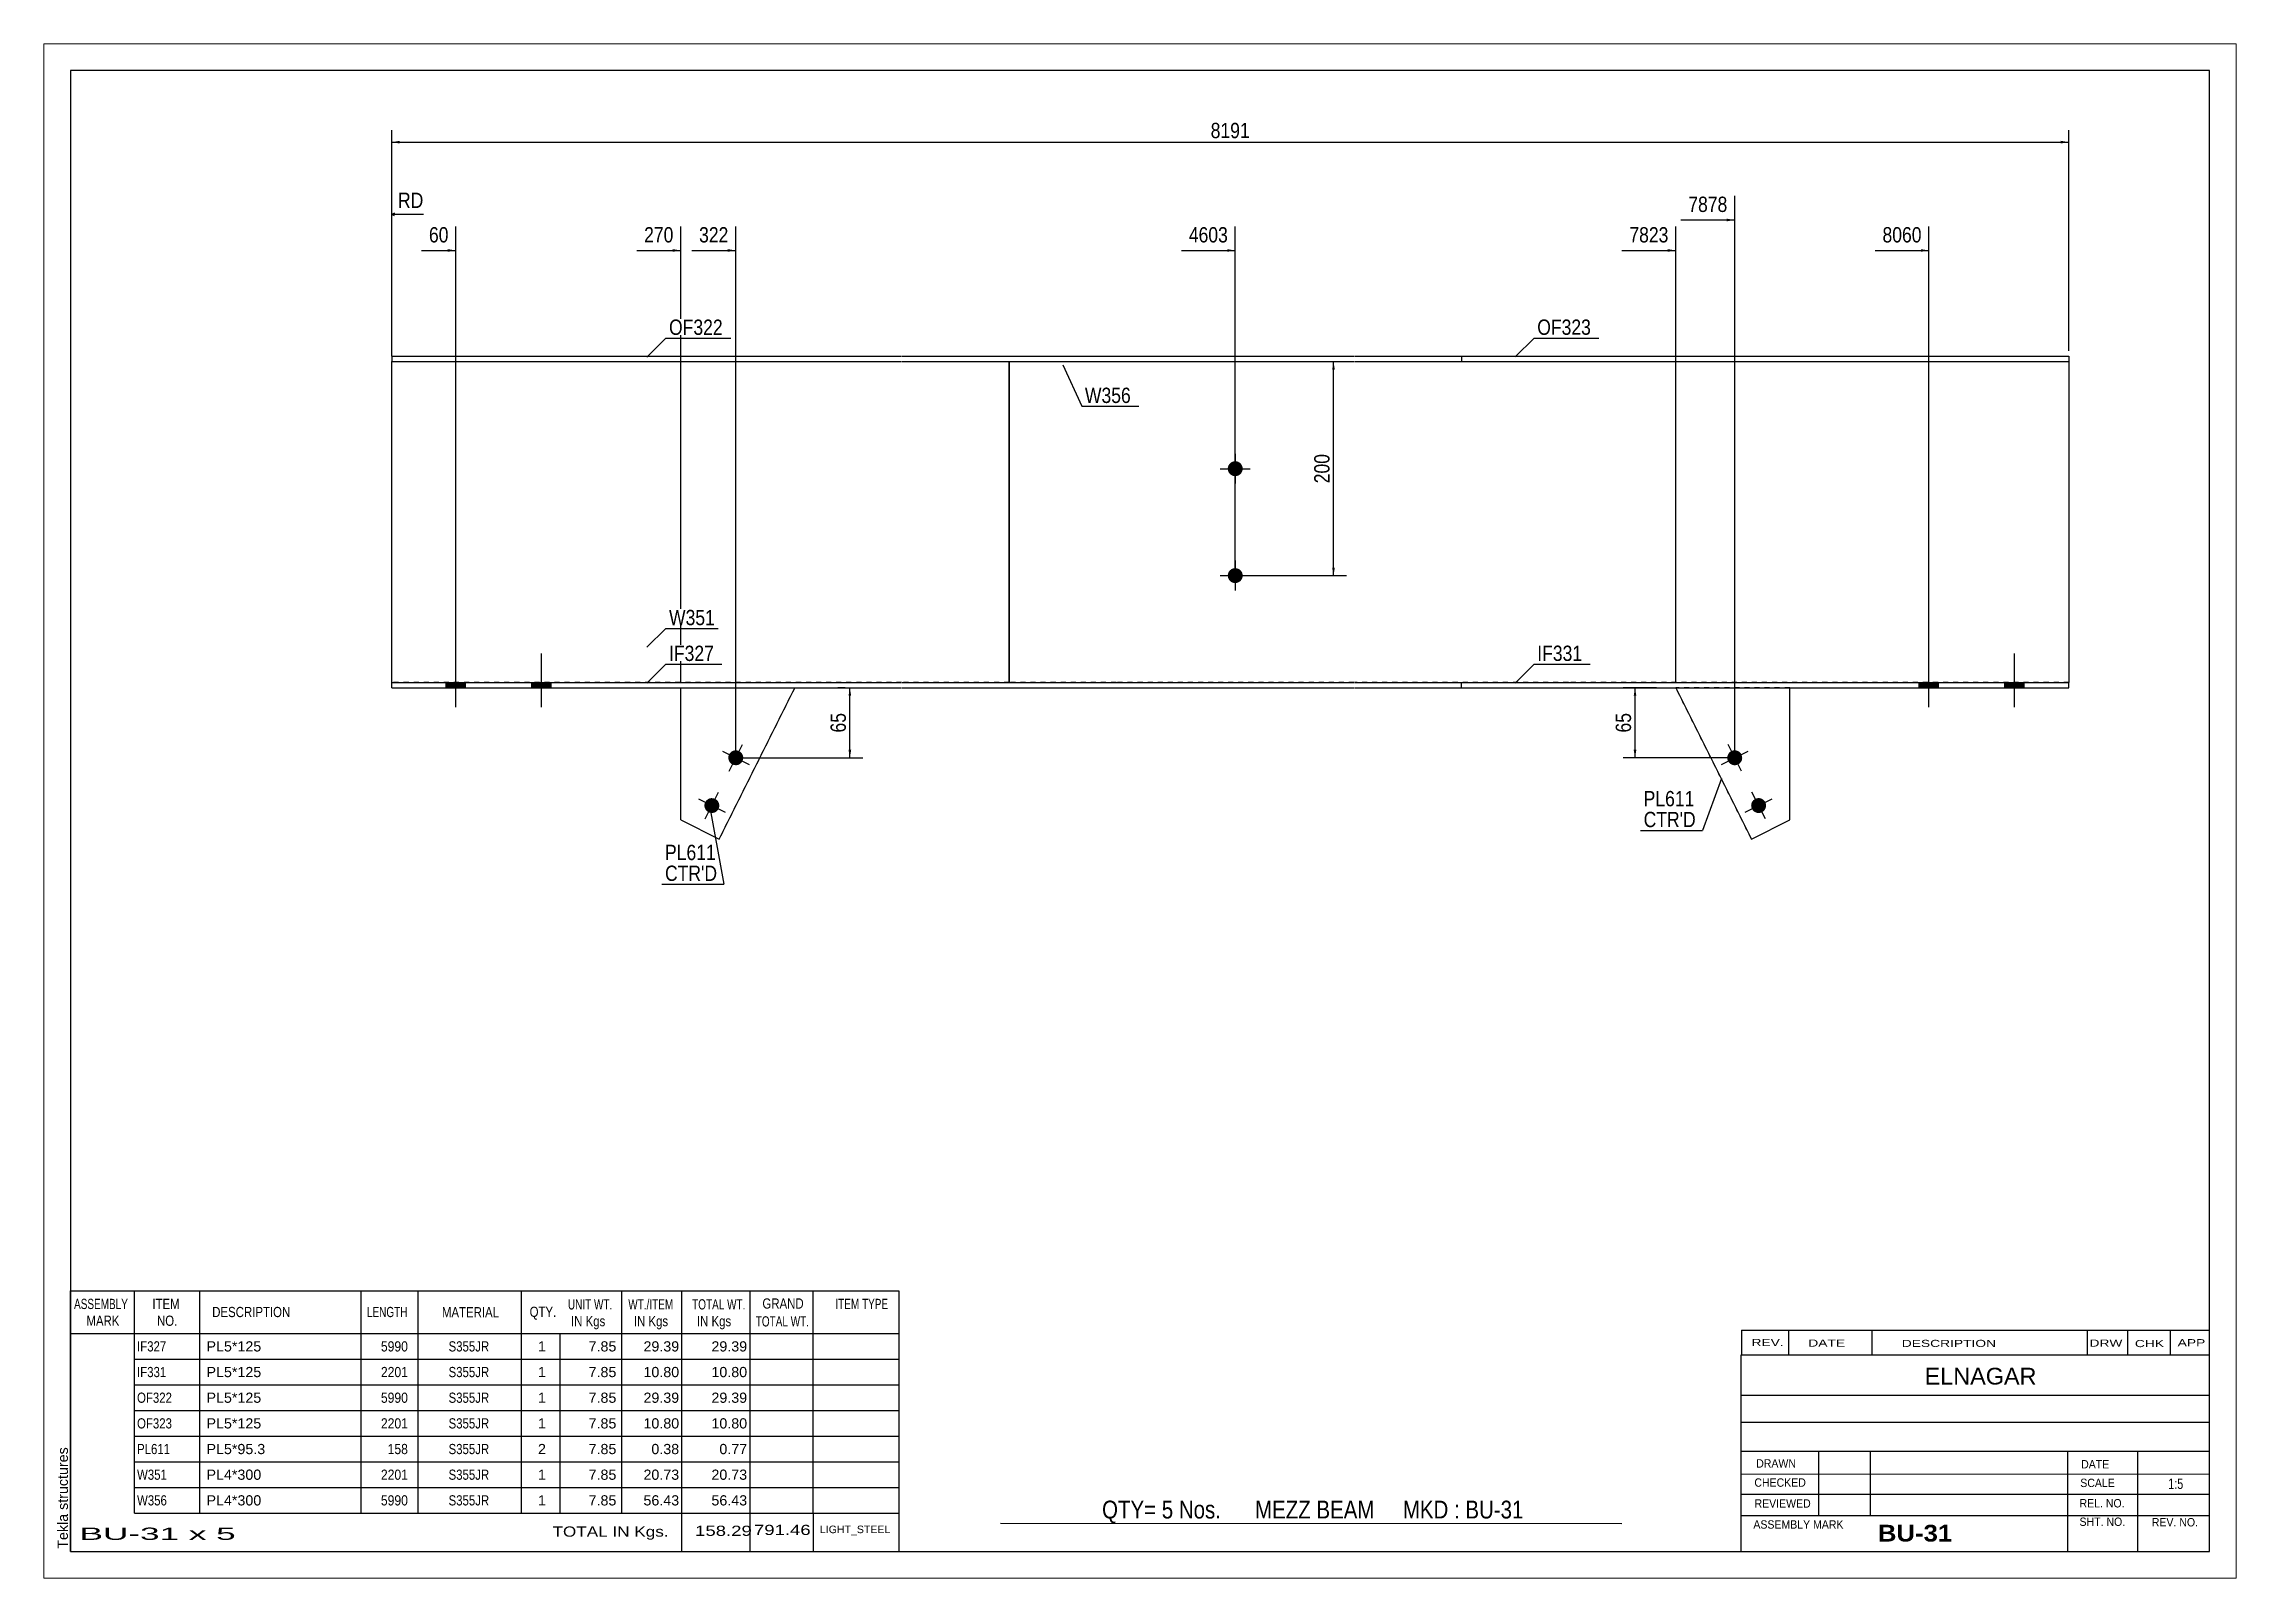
# Paper-space layout 'Layout1' of a CAD drawing. Header units: millimetres. Extents: x 0 to 410, y 0 to 287.
# The model-space entities are those that its viewports show. They can reach past a viewport. Long polylines and large blocks are cut down to what shows.
import ezdxf

# ---------------------------------------------------------------- set-up
doc = ezdxf.new("R2010")
doc.units = ezdxf.units.MM
doc.linetypes.add('DXK_LINE_DOT1', pattern=[1.8814, 0.9407, -0.9407])
doc.layers.add('Viewport layer', color=7, linetype='Continuous', plot=False)
doc.styles.add('Arial', font='ARIAL.TTF', dxfattribs={"height": 0.2})
doc.styles.add('Arial Bold', font='ARIALBD.TTF', dxfattribs={"height": 0.2})
doc.styles.add('Arial Narrow', font='ARIALN.TTF', dxfattribs={"height": 0.2})

# ---------------------------------------------------------------- blocks, each defined once
blk = doc.blocks.new('Unknown-627209997-1211')
at = {"color": 5, "linetype": 'Continuous'}
for p, q in [((339.95, 84.45), (-60.05, 84.45)), ((-60.05, 84.45), (-60.05, -192.55)), ((339.95, -192.55), (339.95, 84.45)), ((-60.05, -192.55), (339.95, -192.55))]:
    blk.add_line(p, q, dxfattribs=at)
at = {"color": 174, "linetype": 'Continuous', "style": 'Arial'}
blk.add_text('Tekla structures', height=1.9102, rotation=90, dxfattribs=at).set_placement((-60.55, -192.05))
blk = doc.blocks.new('Part-627209997-4139 - 1232')
at = {"color": 2, "linetype": 'Continuous'}
for p, q in [((200.06, -31), (200.06, -30)), ((200.06, -30), (220.06, -30)), ((200.06, -31), (220.06, -31)), ((220.16, -30), (313.65, -30)), ((220.16, -31), (313.65, -31)), ((313.65, -31), (313.65, -30))]:
    blk.add_line(p, q, dxfattribs=at)
blk = doc.blocks.new('Part-627209997-4132 - 1232')
at = {"color": 2, "linetype": 'Continuous'}
for p, q in [((0, 31), (0, 30)), ((0, 31), (95.37, 31)), ((0, 30), (95.37, 30)), ((95.47, 31), (135.47, 31)), ((95.47, 30), (135.47, 30)), ((135.57, 31), (179.96, 31)), ((135.57, 30), (179.96, 30)), ((180.06, 31), (200.06, 31)), ((180.06, 30), (200.06, 30)), ((200.06, 31), (200.06, 30))]:
    blk.add_line(p, q, dxfattribs=at)
blk = doc.blocks.new('Part-627209997-4142 - 1232')
at = {"color": 2, "linetype": 'Continuous'}
for p, q in [((54.07, -55.72), (54.07, -31)), ((61.22, -59.3), (75.37, -31)), ((54.07, -55.72), (61.22, -59.3)), ((61.22, -59.3), (61.22, -59.3))]:
    blk.add_line(p, q, dxfattribs=at)
at = {"color": 7, "linetype": 'DXK_LINE_DOT1'}
for p, q in [((54.07, -31), (75.37, -31)), ((54.07, -55.72), (54.07, -31)), ((54.07, -31), (54.07, -31)), ((75.37, -31), (61.22, -59.3)), ((75.37, -31), (75.37, -31)), ((61.22, -59.3), (61.22, -59.3))]:
    blk.add_line(p, q, dxfattribs=at)
blk = doc.blocks.new('Part-627209997-4134 - 1232')
at = {"color": 2, "linetype": 'Continuous'}
for p, q in [((200.06, 31), (200.06, 30)), ((200.06, 31), (220.06, 31)), ((200.06, 30), (220.06, 30)), ((220.16, 31), (313.65, 31)), ((220.16, 30), (313.65, 30)), ((313.65, 31), (313.65, 30))]:
    blk.add_line(p, q, dxfattribs=at)
blk = doc.blocks.new('Part-627209997-4136 - 1232')
at = {"color": 2, "linetype": 'Continuous'}
for p, q in [((115.47, -30), (115.47, 30)), ((313.65, 30), (313.65, -30))]:
    blk.add_line(p, q, dxfattribs=at)
at = {"color": 7, "linetype": 'DXK_LINE_DOT1'}
for p, q in [((115.47, 30), (135.47, 30)), ((135.57, 30), (179.96, 30)), ((180.06, 30), (220.06, 30)), ((220.16, 30), (313.65, 30)), ((135.47, -30), (115.47, -30)), ((179.96, -30), (135.57, -30)), ((220.06, -30), (180.06, -30)), ((313.65, -30), (220.16, -30))]:
    blk.add_line(p, q, dxfattribs=at)
blk = doc.blocks.new('Part-627209997-4137 - 1232')
at = {"color": 2, "linetype": 'Continuous'}
for p, q in [((0, -31), (0, -30)), ((0, -30), (95.37, -30)), ((0, -31), (95.37, -31)), ((95.47, -30), (135.47, -30)), ((95.47, -31), (135.47, -31)), ((135.57, -30), (179.96, -30)), ((135.57, -31), (179.96, -31)), ((180.06, -30), (200.06, -30)), ((180.06, -31), (200.06, -31)), ((200.06, -31), (200.06, -30))]:
    blk.add_line(p, q, dxfattribs=at)
blk = doc.blocks.new('Part-627209997-4141 - 1232')
at = {"color": 2, "linetype": 'Continuous'}
for p, q in [((240.16, -31), (254.3, -59.3)), ((261.46, -55.72), (261.46, -31)), ((254.3, -59.3), (261.46, -55.72))]:
    blk.add_line(p, q, dxfattribs=at)
at = {"color": 7, "linetype": 'DXK_LINE_DOT1'}
for p, q in [((261.46, -31), (240.16, -31)), ((240.16, -31), (240.16, -31)), ((254.3, -59.3), (240.16, -31)), ((261.46, -31), (261.46, -31)), ((261.46, -55.72), (261.46, -31))]:
    blk.add_line(p, q, dxfattribs=at)
blk = doc.blocks.new('Part-627209997-4143 - 1232')
at = {"color": 2, "linetype": 'Continuous'}
for p, q in [((0, -30), (0, 30)), ((115.47, 30), (115.47, -30))]:
    blk.add_line(p, q, dxfattribs=at)
at = {"color": 7, "linetype": 'DXK_LINE_DOT1'}
for p, q in [((0, 30), (95.37, 30)), ((95.47, 30), (115.47, 30)), ((95.37, -30), (0, -30)), ((115.47, -30), (95.47, -30))]:
    blk.add_line(p, q, dxfattribs=at)
blk = doc.blocks.new('Bolt-627209997-4144 - 1232')
at = {"linetype": 'Continuous'}
for points in [[(159.16, 9.98, -1), (156.36, 9.98, -1)], [(159.16, -10.02, -1), (156.36, -10.02, -1)]]:
    blk.add_hatch(color=3, dxfattribs=at).paths.add_polyline_path(points)
at = {"color": 3, "linetype": 'Continuous'}
for p, q in [((157.76, 12.78), (157.76, 7.18)), ((154.96, 9.98), (160.56, 9.98)), ((157.76, -7.22), (157.76, -12.82)), ((154.96, -10.02), (160.56, -10.02))]:
    blk.add_line(p, q, dxfattribs=at)
blk = doc.blocks.new('Bolt-627209997-4145 - 1232')
at = {"linetype": 'Continuous'}
for points in [[(10.2, -31), (13.8, -31), (13.8, -30), (10.2, -30)], [(10.2, -31), (13.8, -31), (13.8, -30), (10.2, -30)], [(26.2, -31), (29.8, -31), (29.8, -30), (26.2, -30)], [(26.2, -31), (29.8, -31), (29.8, -30), (26.2, -30)]]:
    blk.add_hatch(color=3, dxfattribs=at).paths.add_polyline_path(points)
at = {"color": 3, "linetype": 'Continuous'}
for p, q in [((12, -34.6), (12, -24.6)), ((12, -34.6), (12, -24.6)), ((28, -34.6), (28, -24.6)), ((28, -34.6), (28, -24.6)), ((10.2, -31), (10.2, -30)), ((10.2, -31), (10.2, -30)), ((13.8, -31), (13.8, -30)), ((13.8, -31), (13.8, -30)), ((26.2, -31), (26.2, -30)), ((26.2, -31), (26.2, -30)), ((29.8, -31), (29.8, -30)), ((29.8, -31), (29.8, -30))]:
    blk.add_line(p, q, dxfattribs=at)
blk = doc.blocks.new('Bolt-627209997-4147 - 1232')
at = {"linetype": 'Continuous'}
for points in [[(289.29, -30), (285.69, -30), (285.69, -31), (289.29, -31)], [(289.29, -30), (285.69, -30), (285.69, -31), (289.29, -31)], [(305.29, -30), (301.69, -30), (301.69, -31), (305.29, -31)], [(305.29, -30), (301.69, -30), (301.69, -31), (305.29, -31)]]:
    blk.add_hatch(color=3, dxfattribs=at).paths.add_polyline_path(points)
at = {"color": 3, "linetype": 'Continuous'}
for p, q in [((287.49, -34.6), (287.49, -24.6)), ((287.49, -34.6), (287.49, -24.6)), ((303.49, -34.6), (303.49, -24.6)), ((303.49, -34.6), (303.49, -24.6)), ((285.69, -31), (285.69, -30)), ((285.69, -31), (285.69, -30)), ((289.29, -31), (289.29, -30)), ((289.29, -31), (289.29, -30)), ((301.69, -31), (301.69, -30)), ((301.69, -31), (301.69, -30)), ((305.29, -31), (305.29, -30)), ((305.29, -31), (305.29, -30))]:
    blk.add_line(p, q, dxfattribs=at)
blk = doc.blocks.new('Bolt-627209997-4149 - 1232')
at = {"linetype": 'Continuous'}
for points in [[(249.92, -44.72, -1), (252.43, -43.47, -1)], [(254.39, -53.66, -1), (256.9, -52.41, -1)]]:
    blk.add_hatch(color=3, dxfattribs=at).paths.add_polyline_path(points)
at = {"color": 3, "linetype": 'Continuous'}
for p, q in [((248.67, -45.34), (253.68, -42.84)), ((252.43, -46.6), (249.92, -41.59)), ((253.14, -54.29), (258.15, -51.78)), ((256.9, -55.54), (254.39, -50.53))]:
    blk.add_line(p, q, dxfattribs=at)
blk = doc.blocks.new('Bolt-627209997-4150 - 1232')
at = {"linetype": 'Continuous'}
for points in [[(63.1, -43.47, -1), (65.6, -44.72, -1)], [(58.63, -52.41, -1), (61.13, -53.66, -1)]]:
    blk.add_hatch(color=3, dxfattribs=at).paths.add_polyline_path(points)
at = {"color": 3, "linetype": 'Continuous'}
for p, q in [((61.85, -42.84), (66.86, -45.34)), ((63.1, -46.6), (65.6, -41.59)), ((57.38, -51.78), (62.38, -54.29)), ((58.63, -55.54), (61.13, -50.53))]:
    blk.add_line(p, q, dxfattribs=at)
blk = doc.blocks.new('StraightDimension-627209997-4699 - 1232')
at = {"linetype": 'Continuous'}
blk.add_hatch(color=7, dxfattribs=at).paths.add_polyline_path([(10.5, 51.05), (12, 50.8), (10.5, 50.55)])
at = {"color": 7, "linetype": 'Continuous'}
for p, q in [((12, -26.3), (12, 55.3)), ((5.59, 50.8), (12, 50.8))]:
    blk.add_line(p, q, dxfattribs=at)
at = {"color": 0, "linetype": 'Continuous'}
blk.add_wipeout([(6.53, 58.15), (6.53, 62.35), (0.59, 62.35), (0.59, 58.15)], dxfattribs=at)
at = {"color": 7, "linetype": 'Continuous'}
for p, q in [((0, 31), (0, 62.05)), ((0.5, 57.8), (0, 57.55)), ((0.5, 57.3), (0, 57.55))]:
    blk.add_line(p, q, dxfattribs=at)
at = {"color": 3, "linetype": 'Continuous', "style": 'Arial Narrow'}
blk.add_text('RD', height=2.863, dxfattribs=at).set_placement((1.19, 58.75))
at = {"color": 0}
blk.add_wipeout([(11.22, 51.7), (11.22, 55.9), (6.37, 55.9), (6.37, 51.7)], dxfattribs=at)
at = {"color": 7, "linetype": 'Continuous'}
blk.add_line((5.93, 57.55), (0, 57.55), dxfattribs=at)
at = {"color": 3, "style": 'Arial Narrow'}
blk.add_text('60', height=2.863, dxfattribs=at).set_placement((6.97, 52.3))
blk = doc.blocks.new('StraightDimension-627209997-4776 - 1232')
at = {"linetype": 'Continuous'}
for points in [[(85.44, -32.5), (85.69, -31), (85.94, -32.5)], [(85.94, -42.59), (85.69, -44.09), (85.44, -42.59)]]:
    blk.add_hatch(color=7, dxfattribs=at).paths.add_polyline_path(points)
at = {"color": 7, "linetype": 'Continuous'}
for p, q in [((84.79, -31), (83.44, -31)), ((85.69, -44.09), (85.69, -31)), ((65.35, -44.09), (88.09, -44.09))]:
    blk.add_line(p, q, dxfattribs=at)
at = {"color": 0}
blk.add_wipeout([(85.54, -35.12), (81.34, -35.12), (81.34, -39.97), (85.54, -39.97)], dxfattribs=at)
at = {"color": 3, "style": 'Arial Narrow'}
blk.add_text('65', height=2.863, rotation=90.0002, dxfattribs=at).set_placement((84.94, -39.37))
blk = doc.blocks.new('StraightDimension-627209997-4503 - 1232')
at = {"linetype": 'Continuous'}
for points in [[(1.5, 70.81), (0, 71.06), (1.5, 71.31)], [(312.15, 71.31), (313.65, 71.06), (312.15, 70.81)]]:
    blk.add_hatch(color=7, dxfattribs=at).paths.add_polyline_path(points)
at = {"color": 7, "linetype": 'Continuous'}
for p, q in [((0, 32), (0, 73.31)), ((0, 71.06), (313.65, 71.06)), ((313.65, 32), (313.65, 73.31))]:
    blk.add_line(p, q, dxfattribs=at)
at = {"color": 0}
blk.add_wipeout([(161.08, 71.21), (161.08, 75.41), (152.57, 75.41), (152.57, 71.21)], dxfattribs=at)
at = {"color": 3, "style": 'Arial Narrow'}
blk.add_text('8191', height=2.863, dxfattribs=at).set_placement((153.17, 71.81))
blk = doc.blocks.new('StraightDimension-627209997-4693 - 1232')
at = {"linetype": 'Continuous'}
blk.add_hatch(color=7, dxfattribs=at).paths.add_polyline_path([(285.99, 51.05), (287.49, 50.8), (285.99, 50.55)])
at = {"color": 7, "linetype": 'Continuous'}
for p, q in [((287.49, -26.3), (287.49, 55.3)), ((277.43, 50.8), (287.49, 50.8))]:
    blk.add_line(p, q, dxfattribs=at)
at = {"color": 0}
blk.add_wipeout([(286.72, 51.7), (286.72, 55.9), (278.21, 55.9), (278.21, 51.7)], dxfattribs=at)
at = {"color": 3, "style": 'Arial Narrow'}
blk.add_text('8060', height=2.863, dxfattribs=at).set_placement((278.81, 52.3))
blk = doc.blocks.new('StraightDimension-627209997-4694 - 1232')
at = {"linetype": 'Continuous'}
blk.add_hatch(color=7, dxfattribs=at).paths.add_polyline_path([(249.67, 56.75), (251.17, 56.5), (249.67, 56.25)])
at = {"color": 7, "linetype": 'Continuous'}
for p, q in [((251.17, -43.09), (251.17, 61)), ((241.11, 56.5), (251.17, 56.5))]:
    blk.add_line(p, q, dxfattribs=at)
at = {"color": 0}
blk.add_wipeout([(250.4, 57.4), (250.4, 61.6), (241.89, 61.6), (241.89, 57.4)], dxfattribs=at)
at = {"color": 3, "style": 'Arial Narrow'}
blk.add_text('7878', height=2.863, dxfattribs=at).set_placement((242.49, 58))
blk = doc.blocks.new('StraightDimension-627209997-4695 - 1232')
at = {"linetype": 'Continuous'}
blk.add_hatch(color=7, dxfattribs=at).paths.add_polyline_path([(238.66, 51.05), (240.16, 50.8), (238.66, 50.55)])
at = {"color": 7, "linetype": 'Continuous'}
for p, q in [((240.16, -30), (240.16, 55.3)), ((230.09, 50.8), (240.16, 50.8))]:
    blk.add_line(p, q, dxfattribs=at)
at = {"color": 0}
blk.add_wipeout([(239.38, 51.7), (239.38, 55.9), (230.87, 55.9), (230.87, 51.7)], dxfattribs=at)
at = {"color": 3, "style": 'Arial Narrow'}
blk.add_text('7823', height=2.863, dxfattribs=at).set_placement((231.47, 52.3))
blk = doc.blocks.new('StraightDimension-627209997-4696 - 1232')
at = {"linetype": 'Continuous'}
blk.add_hatch(color=7, dxfattribs=at).paths.add_polyline_path([(156.26, 51.05), (157.76, 50.8), (156.26, 50.55)])
at = {"color": 7, "linetype": 'Continuous'}
for p, q in [((157.76, -9.02), (157.76, 55.3)), ((147.7, 50.8), (157.76, 50.8))]:
    blk.add_line(p, q, dxfattribs=at)
at = {"color": 0}
blk.add_wipeout([(156.99, 51.7), (156.99, 55.9), (148.48, 55.9), (148.48, 51.7)], dxfattribs=at)
at = {"color": 3, "style": 'Arial Narrow'}
blk.add_text('4603', height=2.863, dxfattribs=at).set_placement((149.08, 52.3))
blk = doc.blocks.new('StraightDimension-627209997-4697 - 1232')
at = {"linetype": 'Continuous'}
blk.add_hatch(color=7, dxfattribs=at).paths.add_polyline_path([(62.85, 51.05), (64.35, 50.8), (62.85, 50.55)])
at = {"color": 7, "linetype": 'Continuous'}
for p, q in [((64.35, -43.09), (64.35, 55.3)), ((56.12, 50.8), (64.35, 50.8))]:
    blk.add_line(p, q, dxfattribs=at)
at = {"color": 0}
blk.add_wipeout([(63.58, 51.7), (63.58, 55.9), (56.89, 55.9), (56.89, 51.7)], dxfattribs=at)
at = {"color": 3, "style": 'Arial Narrow'}
blk.add_text('322', height=2.863, dxfattribs=at).set_placement((57.49, 52.3))
blk = doc.blocks.new('StraightDimension-627209997-4698 - 1232')
at = {"linetype": 'Continuous'}
blk.add_hatch(color=7, dxfattribs=at).paths.add_polyline_path([(52.57, 51.05), (54.07, 50.8), (52.57, 50.55)])
at = {"color": 7, "linetype": 'Continuous'}
for p, q in [((54.07, -30), (54.07, 55.3)), ((45.83, 50.8), (54.07, 50.8))]:
    blk.add_line(p, q, dxfattribs=at)
at = {"color": 0}
blk.add_wipeout([(53.29, 51.7), (53.29, 55.9), (46.61, 55.9), (46.61, 51.7)], dxfattribs=at)
at = {"color": 3, "style": 'Arial Narrow'}
blk.add_text('270', height=2.863, dxfattribs=at).set_placement((47.21, 52.3))
blk = doc.blocks.new('StraightDimension-627209997-4751 - 1232')
at = {"linetype": 'Continuous'}
for points in [[(175.89, 28.5), (176.14, 30), (176.39, 28.5)], [(176.39, -8.52), (176.14, -10.02), (175.89, -8.52)]]:
    blk.add_hatch(color=7, dxfattribs=at).paths.add_polyline_path(points)
at = {"color": 7, "linetype": 'Continuous'}
for p, q in [((176.14, -10.02), (176.14, 30)), ((176.14, 30), (176.14, 30)), ((158.76, -10.02), (178.54, -10.02))]:
    blk.add_line(p, q, dxfattribs=at)
at = {"color": 0}
blk.add_wipeout([(175.99, 13.33), (171.79, 13.33), (171.79, 6.65), (175.99, 6.65)], dxfattribs=at)
at = {"color": 3, "style": 'Arial Narrow'}
blk.add_text('200', height=2.863, rotation=90.0002, dxfattribs=at).set_placement((175.39, 7.25))
blk = doc.blocks.new('StraightDimension-627209997-4765 - 1232')
at = {"linetype": 'Continuous'}
for points in [[(232.28, -32.5), (232.53, -31), (232.78, -32.5)], [(232.78, -42.59), (232.53, -44.09), (232.28, -42.59)]]:
    blk.add_hatch(color=7, dxfattribs=at).paths.add_polyline_path(points)
at = {"color": 7, "linetype": 'Continuous'}
for p, q in [((236.53, -31), (230.28, -31)), ((232.53, -44.09), (232.53, -31)), ((250.17, -44.09), (230.28, -44.09))]:
    blk.add_line(p, q, dxfattribs=at)
at = {"color": 0}
blk.add_wipeout([(232.38, -35.12), (228.18, -35.12), (228.18, -39.97), (232.38, -39.97)], dxfattribs=at)
at = {"color": 3, "style": 'Arial Narrow'}
blk.add_text('65', height=2.863, rotation=90.0002, dxfattribs=at).set_placement((231.78, -39.37))
blk = doc.blocks.new('CBS_BOM-627209997-4813')
at = {"color": 7, "linetype": 'Continuous'}
for p, q in [((-60.08, -151.78), (-60.08, -143.78)), ((-60.08, -143.78), (94.84, -143.79)), ((-48.08, -151.78), (-48.08, -143.78)), ((-35.89, -151.78), (-35.89, -143.78)), ((-5.72, -151.78), (-5.72, -143.78)), ((4.96, -151.78), (4.96, -143.78)), ((24.27, -151.78), (24.27, -143.78)), ((43.07, -151.78), (43.07, -143.78)), ((54.29, -151.78), (54.29, -143.78)), ((67.07, -151.78), (67.07, -143.78)), ((78.82, -151.78), (78.82, -143.78)), ((94.84, -143.79), (94.84, -151.78)), ((-60.08, -151.78), (94.84, -151.78)), ((-60.08, -156.58), (-60.08, -151.78)), ((-48.08, -156.58), (-48.08, -151.78)), ((-35.89, -156.58), (-35.89, -151.78)), ((-5.72, -156.58), (-5.72, -151.78)), ((4.96, -156.58), (4.96, -151.78)), ((24.27, -156.58), (24.27, -151.78)), ((31.54, -156.58), (31.54, -151.78)), ((43.07, -156.58), (43.07, -151.78)), ((54.29, -156.58), (54.29, -151.78)), ((67.07, -156.58), (67.07, -151.78)), ((78.84, -156.58), (78.84, -151.78)), ((94.84, -151.79), (94.84, -156.58)), ((-60.08, -161.38), (-60.08, -156.58)), ((-48.08, -156.58), (94.84, -156.58)), ((-48.08, -161.38), (-48.08, -156.58)), ((-35.89, -161.38), (-35.89, -156.58)), ((-5.72, -161.38), (-5.72, -156.58)), ((4.96, -161.38), (4.96, -156.58)), ((24.27, -161.38), (24.27, -156.58)), ((31.54, -161.38), (31.54, -156.58)), ((43.07, -161.38), (43.07, -156.58)), ((54.29, -161.38), (54.29, -156.58)), ((67.07, -161.38), (67.07, -156.58)), ((78.84, -161.38), (78.84, -156.58)), ((94.84, -156.59), (94.84, -161.38)), ((-60.08, -166.18), (-60.08, -161.38)), ((-48.08, -161.38), (94.84, -161.38)), ((-48.08, -166.18), (-48.08, -161.38)), ((-35.89, -166.18), (-35.89, -161.38)), ((-5.72, -166.18), (-5.72, -161.38)), ((4.96, -166.18), (4.96, -161.38)), ((24.27, -166.18), (24.27, -161.38)), ((31.54, -166.18), (31.54, -161.38)), ((43.07, -166.18), (43.07, -161.38)), ((54.29, -166.18), (54.29, -161.38)), ((67.07, -166.18), (67.07, -161.38)), ((78.84, -166.18), (78.84, -161.38)), ((94.84, -161.39), (94.84, -166.18)), ((-60.08, -170.98), (-60.08, -166.18)), ((-48.08, -166.18), (94.84, -166.18)), ((-48.08, -170.98), (-48.08, -166.18)), ((-35.89, -170.98), (-35.89, -166.18)), ((-5.72, -170.98), (-5.72, -166.18)), ((4.96, -170.98), (4.96, -166.18)), ((24.27, -170.98), (24.27, -166.18)), ((31.54, -170.98), (31.54, -166.18)), ((43.07, -170.98), (43.07, -166.18)), ((54.29, -170.98), (54.29, -166.18)), ((67.07, -170.98), (67.07, -166.18)), ((78.84, -170.98), (78.84, -166.18)), ((94.84, -166.19), (94.84, -170.98)), ((-60.08, -175.78), (-60.08, -170.98)), ((-48.08, -170.98), (94.84, -170.98)), ((-48.08, -175.78), (-48.08, -170.98)), ((-35.89, -175.78), (-35.89, -170.98)), ((-5.72, -175.78), (-5.72, -170.98)), ((4.96, -175.78), (4.96, -170.98)), ((24.27, -175.78), (24.27, -170.98)), ((31.54, -175.78), (31.54, -170.98)), ((43.07, -175.78), (43.07, -170.98)), ((54.29, -175.78), (54.29, -170.98)), ((67.07, -175.78), (67.07, -170.98)), ((78.84, -175.78), (78.84, -170.98)), ((94.84, -170.99), (94.84, -175.78)), ((-60.08, -180.58), (-60.08, -175.78)), ((-48.08, -175.78), (94.84, -175.78)), ((-48.08, -180.58), (-48.08, -175.78)), ((-35.89, -180.58), (-35.89, -175.78)), ((-5.72, -180.58), (-5.72, -175.78)), ((4.96, -180.58), (4.96, -175.78)), ((24.27, -180.58), (24.27, -175.78)), ((31.54, -180.58), (31.54, -175.78)), ((43.07, -180.58), (43.07, -175.78)), ((54.29, -180.58), (54.29, -175.78)), ((67.07, -180.58), (67.07, -175.78)), ((78.84, -180.58), (78.84, -175.78)), ((94.84, -175.79), (94.84, -180.58)), ((-60.08, -185.38), (-60.08, -180.58)), ((-48.08, -180.58), (94.84, -180.58)), ((-48.08, -185.38), (-48.08, -180.58)), ((-35.89, -185.38), (-35.89, -180.58)), ((-5.72, -185.38), (-5.72, -180.58)), ((4.96, -185.38), (4.96, -180.58)), ((24.27, -185.38), (24.27, -180.58)), ((31.54, -185.38), (31.54, -180.58)), ((43.07, -185.38), (43.07, -180.58)), ((54.29, -185.38), (54.29, -180.58)), ((67.07, -185.38), (67.07, -180.58)), ((78.84, -185.38), (78.84, -180.58)), ((94.84, -180.59), (94.84, -185.38)), ((-60.08, -192.58), (-60.08, -185.4)), ((-48.08, -185.38), (94.84, -185.38)), ((54.29, -192.58), (54.29, -185.4)), ((67.07, -192.58), (67.07, -185.4)), ((78.88, -192.58), (78.88, -185.4)), ((94.84, -185.38), (94.84, -192.58)), ((-60.08, -192.58), (94.84, -192.58))]:
    blk.add_line(p, q, dxfattribs=at)
at = {"color": 3, "linetype": 'Continuous', "style": 'Arial'}
for s, height, width, p in [('ASSEMBLY', 1.91, 0.7, (-59.4, -147.21)), ('ITEM', 1.91, 0.8, (-44.75, -147.21)), ('DESCRIPTION', 1.9102, 0.8, (-33.56, -148.72)), ('LENGTH', 1.91, 0.7, (-4.62, -148.72)), ('MATERIAL', 1.91, 0.8, (9.4, -148.76)), ('QTY.', 1.91, 0.8, (25.8, -148.68)), ('UNIT WT.', 1.91, 0.7, (32.96, -147.29)), ('WT./ITEM', 1.91, 0.7, (44.25, -147.29)), ('TOTAL WT.', 1.91, 0.7, (56.19, -147.29)), ('GRAND', 1.91, 0.8, (69.34, -147.13)), ('ITEM TYPE', 1.91, 0.7, (82.98, -147.21)), ('MARK', 1.91, 0.8, (-57.08, -150.35)), ('NO.', 1.91, 0.8, (-43.89, -150.35)), ('IN Kgs', 1.91, 0.8, (33.54, -150.43)), ('IN Kgs', 1.91, 0.8, (45.29, -150.43)), ('IN Kgs', 1.91, 0.8, (57.09, -150.43)), ('TOTAL WT.', 1.91, 0.7, (68.09, -150.47))]:
    blk.add_text(s, height=height, dxfattribs=dict(at, width=width)).set_placement(p)
at = {"color": 7, "linetype": 'Continuous', "style": 'Arial'}
for s, width, p in [('IF327', 0.8, (-47.62, -155.15)), ('5990', 0.85, (-2.01, -155.15)), ('S355JR', 0.8, (10.64, -155.15)), ('IF331', 0.8, (-47.62, -159.95)), ('2201', 0.85, (-2.01, -159.95)), ('S355JR', 0.8, (10.64, -159.95)), ('OF322', 0.8, (-47.62, -164.75)), ('5990', 0.85, (-2.01, -164.75)), ('S355JR', 0.8, (10.64, -164.75)), ('OF323', 0.8, (-47.62, -169.55)), ('2201', 0.85, (-2.01, -169.55)), ('S355JR', 0.8, (10.64, -169.55)), ('PL611', 0.8, (-47.62, -174.35)), ('158', 0.85, (-0.75, -174.35)), ('S355JR', 0.8, (10.64, -174.35)), ('W351', 0.8, (-47.62, -179.15)), ('2201', 0.85, (-2.01, -179.15)), ('S355JR', 0.8, (10.64, -179.15)), ('W356', 0.8, (-47.62, -183.95)), ('5990', 0.85, (-2.01, -183.95)), ('S355JR', 0.8, (10.64, -183.95))]:
    blk.add_text(s, height=1.91, dxfattribs=dict(at, width=width)).set_placement(p)
for s, p in [('PL5*125', (-34.63, -155.15)), ('1', (27.36, -155.15)), ('7.85', (36.83, -155.15)), ('29.39', (47.09, -155.15)), ('29.39', (59.8, -155.15)), ('PL5*125', (-34.63, -159.95)), ('1', (27.36, -159.95)), ('7.85', (36.83, -159.95)), ('10.80', (47.09, -159.95)), ('10.80', (59.8, -159.95)), ('PL5*125', (-34.63, -164.75)), ('1', (27.36, -164.75)), ('7.85', (36.83, -164.75)), ('29.39', (47.09, -164.75)), ('29.39', (59.8, -164.75)), ('PL5*125', (-34.63, -169.55)), ('1', (27.36, -169.55)), ('7.85', (36.83, -169.55)), ('10.80', (47.09, -169.55)), ('10.80', (59.8, -169.55)), ('PL5*95.3', (-34.63, -174.35)), ('2', (27.36, -174.35)), ('7.85', (36.83, -174.35)), ('0.38', (48.57, -174.35)), ('0.77', (61.29, -174.35)), ('PL4*300', (-34.63, -179.15)), ('1', (27.36, -179.15)), ('7.85', (36.83, -179.15)), ('20.73', (47.09, -179.15)), ('20.73', (59.8, -179.15)), ('PL4*300', (-34.63, -183.95)), ('1', (27.36, -183.95)), ('7.85', (36.83, -183.95)), ('56.43', (47.09, -183.95)), ('56.43', (59.8, -183.95))]:
    blk.add_text(s, height=1.91, dxfattribs=at).set_placement(p)
at = {"color": 6, "linetype": 'Continuous', "style": 'Arial'}
for s, height, width, p in [('BU-31 x 5', 2.292, 2.05, (-58.36, -190.39)), ('TOTAL IN Kgs.', 1.9102, 1.2, (30.08, -189.79)), ('158.29', 1.91, 1.3, (56.74, -189.64)), ('791.46', 1.91, 1.3, (67.75, -189.48))]:
    blk.add_text(s, height=height, dxfattribs=dict(at, width=width)).set_placement(p)
blk.add_text('LIGHT_STEEL', height=1.4135, dxfattribs=at).set_placement((80.09, -189.13))
blk = doc.blocks.new('CBS_CALLOFF-627209997-4814')
at = {"color": 7, "linetype": 'Continuous'}
blk.add_line((113.83, -187.28), (230.06, -187.3), dxfattribs=at)
at = {"color": 3, "linetype": 'Continuous', "style": 'Arial Narrow'}
blk.add_text('QTY= 5 Nos.      MEZZ BEAM     MKD : BU-31', height=3.3405, dxfattribs=at).set_placement((132.86, -186.39))
blk = doc.blocks.new('CBS_NAME_BLOG-627209997-4815')
at = {"color": 7, "linetype": 'Continuous'}
for p, q in [((252.36, -155.8), (339.88, -155.8)), ((252.36, -192.51), (252.36, -155.8)), ((252.36, -163.34), (339.88, -163.34)), ((252.43, -168.39), (339.95, -168.39)), ((252.36, -173.77), (339.88, -173.77)), ((266.89, -185.87), (266.89, -173.77)), ((276.57, -185.85), (276.57, -173.78)), ((313.49, -192.51), (313.49, -173.78)), ((326.54, -192.51), (326.54, -173.77)), ((252.37, -178.07), (339.95, -178.05)), ((252.36, -181.81), (339.88, -181.81)), ((252.36, -185.85), (339.88, -185.85)), ((252.36, -192.55), (339.95, -192.55))]:
    blk.add_line(p, q, dxfattribs=at)
at = {"color": 3, "linetype": 'Continuous', "style": 'Arial'}
blk.add_text('ELNAGAR', height=3.133, dxfattribs=at).set_placement((286.69, -161.33))
at = {"color": 3, "linetype": 'Continuous'}
for s, height, style, width, p in [('DRAWN', 1.566, 'Arial', 0.9, (255.19, -176.87)), ('DATE', 1.566, 'Arial', 0.9, (315.96, -177.03)), ('CHECKED', 1.566, 'Arial', 0.9, (254.85, -180.45)), ('SCALE', 1.566, 'Arial', 0.9, (315.8, -180.51)), ('1:5', 1.957, 'Arial Narrow', 0.9, (332.25, -180.87)), ('REVIEWED', 1.566, 'Arial', 0.9, (254.88, -184.36)), ('REL. NO.', 1.566, 'Arial', 0.9, (315.66, -184.32)), ('ASSEMBLY MARK', 1.5663, 'Arial', 0.9, (254.66, -188.29)), ('BU-31', 3.131, 'Arial Bold', 1.1, (277.94, -190.7)), ('SHT. NO.', 1.566, 'Arial', 0.9, (315.66, -187.78)), ('REV. NO.', 1.566, 'Arial', 0.9, (329.18, -187.87))]:
    blk.add_text(s, height=height, dxfattribs=dict(at, style=style, width=width)).set_placement(p)
blk = doc.blocks.new('CBS_REVISION-627209997-4816')
at = {"color": 7, "linetype": 'Continuous'}
for p, q in [((252.45, -151.17), (339.94, -151.17)), ((252.45, -151.17), (252.45, -155.8)), ((261.24, -151.17), (261.24, -155.8)), ((276.84, -151.17), (276.84, -155.74)), ((317.09, -151.17), (317.09, -155.8)), ((324.63, -151.17), (324.63, -155.8)), ((332.58, -151.17), (332.58, -155.8)), ((252.45, -155.8), (339.94, -155.8))]:
    blk.add_line(p, q, dxfattribs=at)
at = {"color": 7, "style": 'Arial Narrow', "width": 1.7}
for s, height, p in [('REV.', 1.326, (254.31, -154.13)), ('DATE', 1.326, (264.93, -154.24)), ('DESCRIPTION', 1.3257, (282.41, -154.3)), ('DRW', 1.326, (317.52, -154.24)), ('CHK', 1.326, (326.01, -154.33)), ('APP', 1.326, (334.01, -154.17))]:
    blk.add_text(s, height=height, dxfattribs=at).set_placement(p)
blk = doc.blocks.new('Mark-627209997-4476 - 1232')
at = {"color": 0}
blk.add_wipeout([(60.46, -19.29), (60.46, -16.29), (51.87, -16.29), (51.87, -19.29)], dxfattribs=at)
blk.add_wipeout([(60.46, -19.29), (60.46, -16.29), (51.87, -16.29), (51.87, -19.29)], dxfattribs=at)
at = {"color": 7, "linetype": 'Continuous'}
for p, q in [((47.73, -23.43), (51.27, -19.89)), ((51.27, -19.89), (61.06, -19.89))]:
    blk.add_line(p, q, dxfattribs=at)
at = {"color": 3, "style": 'Arial Narrow'}
blk.add_text('W351', height=2.863, dxfattribs=at).set_placement((51.87, -19.29))
blk = doc.blocks.new('Mark-627209997-4461 - 1232')
at = {"color": 0}
blk.add_wipeout([(138.24, 22.27), (138.24, 25.27), (129.65, 25.27), (129.65, 22.27)], dxfattribs=at)
blk.add_wipeout([(138.24, 22.27), (138.24, 25.27), (129.65, 25.27), (129.65, 22.27)], dxfattribs=at)
at = {"color": 7, "linetype": 'Continuous'}
for p, q in [((125.52, 29.41), (129.05, 21.67)), ((129.05, 21.67), (139.74, 21.67))]:
    blk.add_line(p, q, dxfattribs=at)
at = {"color": 3, "style": 'Arial Narrow'}
blk.add_text('W356', height=2.863, dxfattribs=at).set_placement((129.65, 22.27))
blk = doc.blocks.new('Mark-627209997-4458 - 1232')
at = {"color": 0}
blk.add_wipeout([(224.29, 35.02), (224.29, 38.02), (214.24, 38.02), (214.24, 35.02)], dxfattribs=at)
blk.add_wipeout([(224.29, 35.02), (224.29, 38.02), (214.24, 38.02), (214.24, 35.02)], dxfattribs=at)
at = {"color": 7, "linetype": 'Continuous'}
for p, q in [((210.11, 30.88), (213.64, 34.42)), ((213.64, 34.42), (225.79, 34.42))]:
    blk.add_line(p, q, dxfattribs=at)
at = {"color": 3, "style": 'Arial Narrow'}
blk.add_text('OF323', height=2.863, dxfattribs=at).set_placement((214.24, 35.02))
blk = doc.blocks.new('Mark-627209997-4455 - 1232')
at = {"color": 0}
blk.add_wipeout([(61.92, 35.01), (61.92, 38.01), (51.87, 38.01), (51.87, 35.01)], dxfattribs=at)
blk.add_wipeout([(61.92, 35.01), (61.92, 38.01), (51.87, 38.01), (51.87, 35.01)], dxfattribs=at)
at = {"color": 7, "linetype": 'Continuous'}
for p, q in [((47.73, 30.87), (51.27, 34.41)), ((51.27, 34.41), (63.42, 34.41))]:
    blk.add_line(p, q, dxfattribs=at)
at = {"color": 3, "style": 'Arial Narrow'}
blk.add_text('OF322', height=2.863, dxfattribs=at).set_placement((51.87, 35.01))
blk = doc.blocks.new('Mark-627209997-4464 - 1232')
at = {"color": 0}
blk.add_wipeout([(60.27, -25.99), (60.27, -22.99), (51.87, -22.99), (51.87, -25.99)], dxfattribs=at)
blk.add_wipeout([(60.27, -25.99), (60.27, -22.99), (51.87, -22.99), (51.87, -25.99)], dxfattribs=at)
at = {"color": 7, "linetype": 'Continuous'}
for p, q in [((47.73, -30.13), (51.27, -26.59)), ((51.27, -26.59), (61.77, -26.59))]:
    blk.add_line(p, q, dxfattribs=at)
at = {"color": 3, "style": 'Arial Narrow'}
blk.add_text('IF327', height=2.863, dxfattribs=at).set_placement((51.87, -25.99))
blk = doc.blocks.new('Mark-627209997-4467 - 1232')
at = {"color": 0}
blk.add_wipeout([(222.65, -25.98), (222.65, -22.98), (214.24, -22.98), (214.24, -25.98)], dxfattribs=at)
blk.add_wipeout([(222.65, -25.98), (222.65, -22.98), (214.24, -22.98), (214.24, -25.98)], dxfattribs=at)
at = {"color": 7, "linetype": 'Continuous'}
for p, q in [((210.11, -30.12), (213.64, -26.58)), ((213.64, -26.58), (224.15, -26.58))]:
    blk.add_line(p, q, dxfattribs=at)
at = {"color": 3, "style": 'Arial Narrow'}
blk.add_text('IF331', height=2.863, dxfattribs=at).set_placement((214.24, -25.98))
blk = doc.blocks.new('Mark-627209997-4470 - 1232')
at = {"color": 0}
blk.add_wipeout([(243.64, -53.17), (243.64, -50.17), (234.14, -50.17), (234.14, -53.17)], dxfattribs=at)
blk.add_wipeout([(243.64, -53.17), (243.64, -50.17), (234.14, -50.17), (234.14, -53.17)], dxfattribs=at)
blk.add_wipeout([(243.9, -57.07), (243.9, -54.07), (234.14, -54.07), (234.14, -57.07)], dxfattribs=at)
blk.add_wipeout([(243.9, -57.07), (243.9, -54.07), (234.14, -54.07), (234.14, -57.07)], dxfattribs=at)
at = {"color": 7, "linetype": 'Continuous'}
for p in [(248.68, -47.98), (233.54, -57.67)]:
    blk.add_line(p, (245.14, -57.67), dxfattribs=at)
at = {"color": 3, "style": 'Arial Narrow'}
blk.add_text('PL611', height=2.863, dxfattribs=at).set_placement((234.14, -53.17))
at = {"color": 1, "style": 'Arial Narrow'}
blk.add_text("CTR'D", height=2.863, dxfattribs=at).set_placement((234.14, -57.07))
blk = doc.blocks.new('Mark-627209997-4473 - 1232')
at = {"color": 0}
blk.add_wipeout([(60.62, -63.23), (60.62, -60.23), (51.12, -60.23), (51.12, -63.23)], dxfattribs=at)
blk.add_wipeout([(60.62, -63.23), (60.62, -60.23), (51.12, -60.23), (51.12, -63.23)], dxfattribs=at)
blk.add_wipeout([(60.88, -67.13), (60.88, -64.13), (51.12, -64.13), (51.12, -67.13)], dxfattribs=at)
blk.add_wipeout([(60.88, -67.13), (60.88, -64.13), (51.12, -64.13), (51.12, -67.13)], dxfattribs=at)
at = {"color": 7, "linetype": 'Continuous'}
for p in [(59.32, -52.33), (50.52, -67.73)]:
    blk.add_line(p, (62.12, -67.73), dxfattribs=at)
at = {"color": 3, "style": 'Arial Narrow'}
blk.add_text('PL611', height=2.863, dxfattribs=at).set_placement((51.12, -63.23))
at = {"color": 1, "style": 'Arial Narrow'}
blk.add_text("CTR'D", height=2.863, dxfattribs=at).set_placement((51.12, -67.13))

msp = doc.modelspace()

# ---------------------------------------------------------------- block references
for name in ['Unknown-627209997-1211', 'Part-627209997-4132 - 1232', 'Part-627209997-4143 - 1232', 'Part-627209997-4136 - 1232', 'Part-627209997-4134 - 1232', 'Bolt-627209997-4144 - 1232', 'Bolt-627209997-4145 - 1232', 'Bolt-627209997-4147 - 1232', 'Part-627209997-4137 - 1232', 'Part-627209997-4142 - 1232', 'Part-627209997-4139 - 1232', 'Part-627209997-4141 - 1232', 'Bolt-627209997-4150 - 1232', 'Bolt-627209997-4149 - 1232', 'CBS_BOM-627209997-4813', 'CBS_REVISION-627209997-4816', 'CBS_NAME_BLOG-627209997-4815', 'CBS_CALLOFF-627209997-4814']:
    msp.add_blockref(name, (0, 0))

# ---------------------------------------------------------------- next in the draw order: block references
for name in ['StraightDimension-627209997-4699 - 1232', 'Mark-627209997-4461 - 1232', 'Mark-627209997-4467 - 1232', 'StraightDimension-627209997-4776 - 1232', 'Mark-627209997-4470 - 1232', 'Mark-627209997-4473 - 1232']:
    msp.add_blockref(name, (0, 0))

# ---------------------------------------------------------------- next in the draw order: block references
msp.add_blockref('StraightDimension-627209997-4503 - 1232', (0, 0))

# ---------------------------------------------------------------- next in the draw order: block references
for name in ['StraightDimension-627209997-4694 - 1232', 'StraightDimension-627209997-4698 - 1232', 'StraightDimension-627209997-4697 - 1232', 'StraightDimension-627209997-4696 - 1232', 'StraightDimension-627209997-4693 - 1232', 'Mark-627209997-4458 - 1232']:
    msp.add_blockref(name, (0, 0))

# ---------------------------------------------------------------- next in the draw order: block references
for name in ['StraightDimension-627209997-4695 - 1232', 'Mark-627209997-4455 - 1232', 'StraightDimension-627209997-4751 - 1232', 'Mark-627209997-4476 - 1232']:
    msp.add_blockref(name, (0, 0))

# ---------------------------------------------------------------- next in the draw order: block references
for name in ['Mark-627209997-4464 - 1232', 'StraightDimension-627209997-4765 - 1232']:
    msp.add_blockref(name, (0, 0))

psp = doc.layouts.get("Layout1")

# ---------------------------------------------------------------- viewports
at = {"layer": 'Viewport layer', "view_target_point": (139.95, -54.05)}
psp.add_viewport(center=(205, 143.5), size=(410, 287), view_center_point=(0, 0), view_height=287, dxfattribs=at)

doc.saveas('drawing.dxf')
